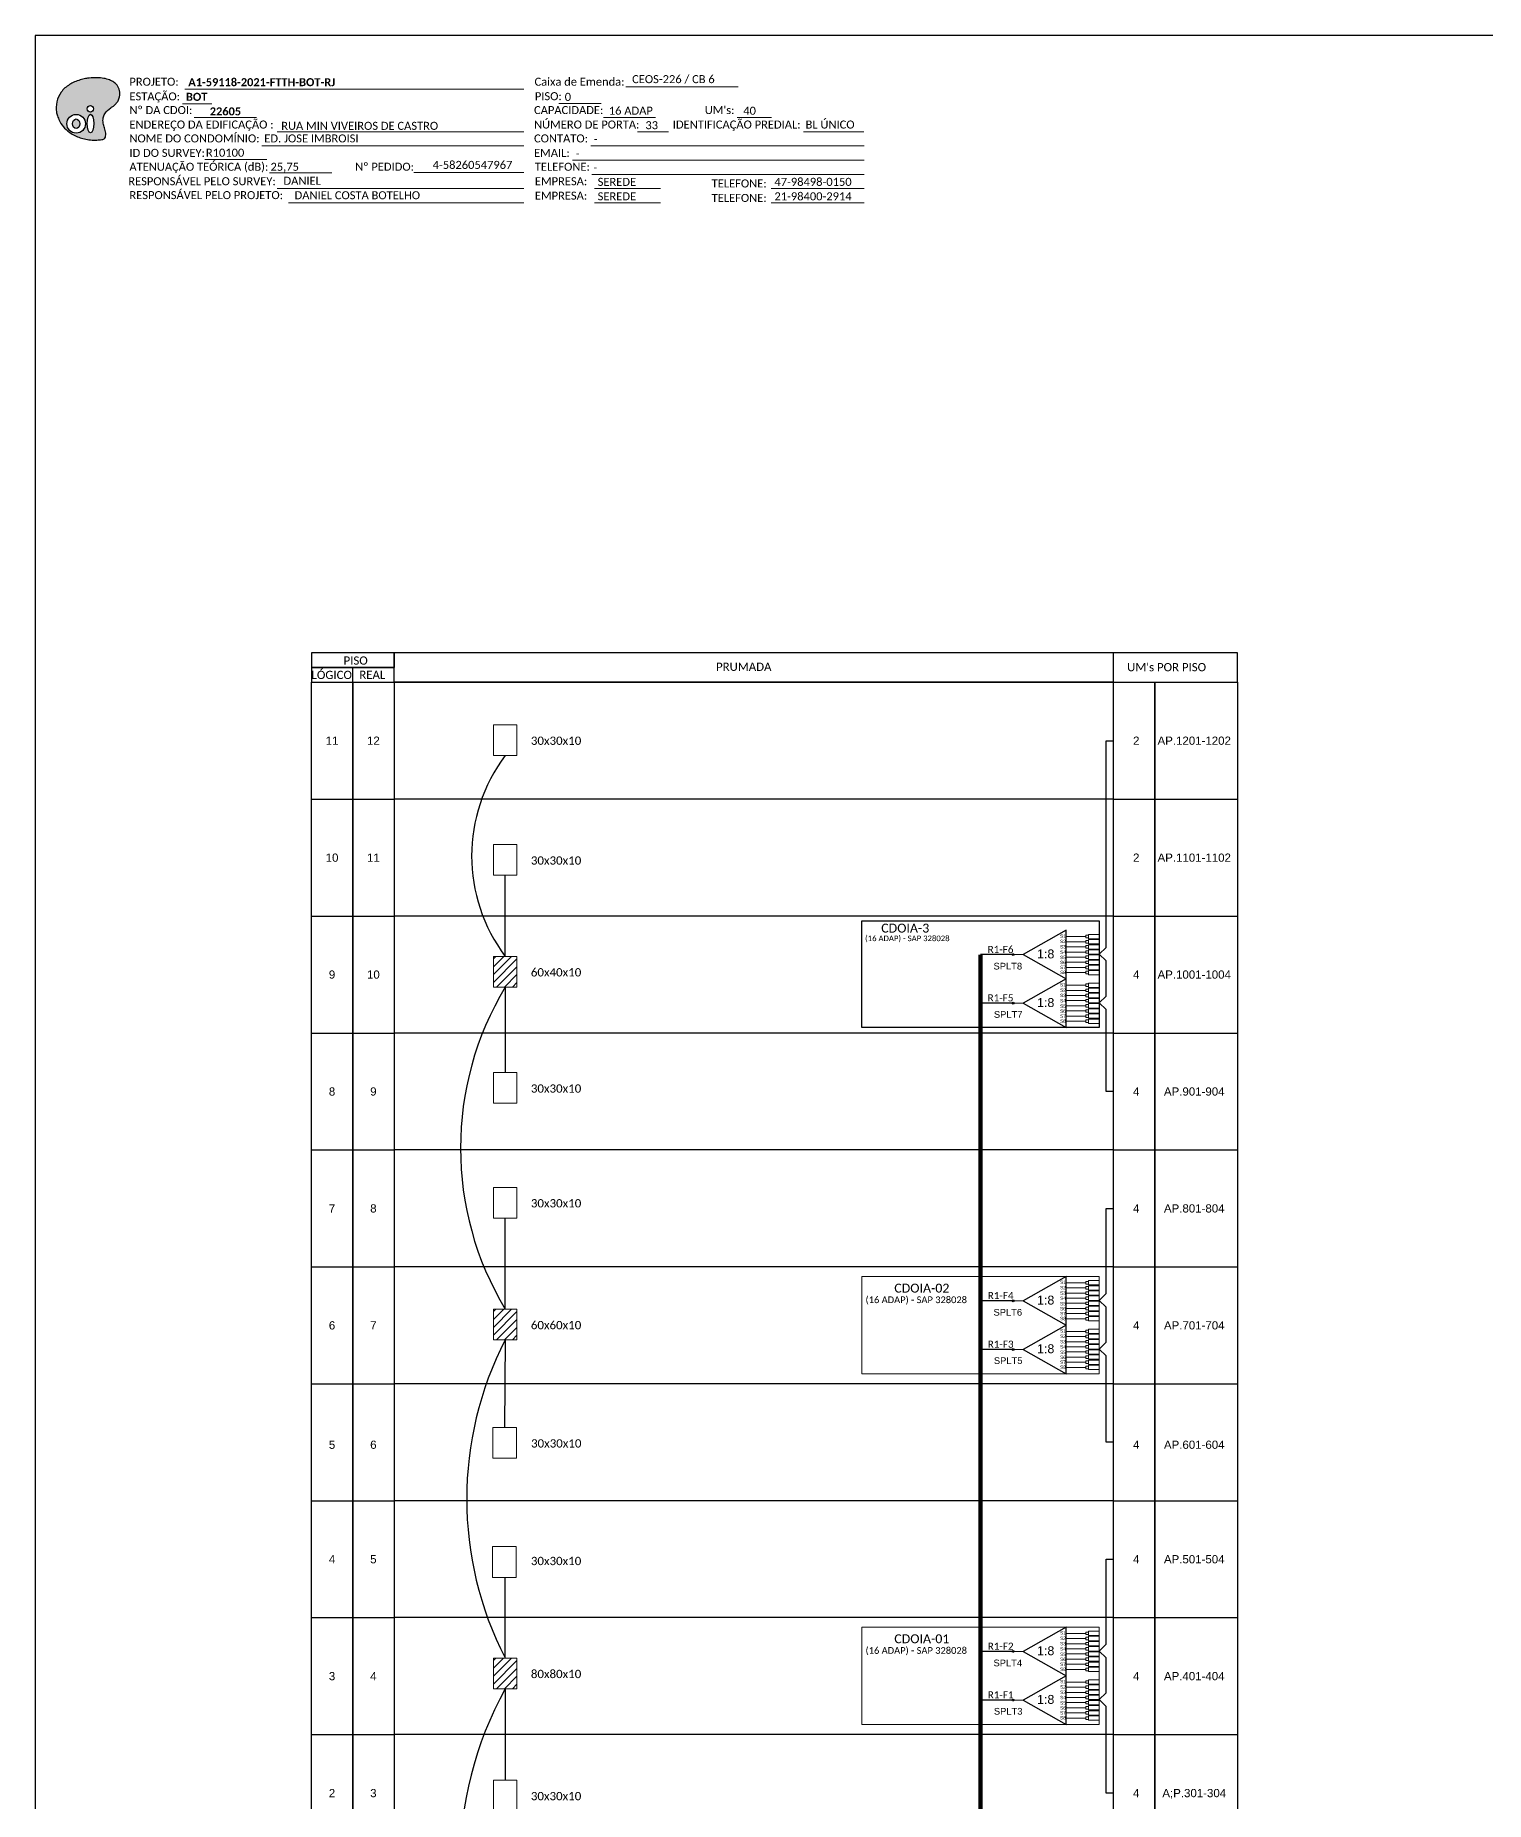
# Model space of a CAD drawing. Extents: x 41676 to 42514, y 3191 to 3785.
# Drawn here: x 41675.7 to 42000.6, y 3389.3 to 3785 of the extents above; entities that cross this region are included whole.
import ezdxf
from ezdxf.enums import TextEntityAlignment as Align

# ---------------------------------------------------------------- set-up
doc = ezdxf.new("R2010")
doc.units = ezdxf.units.DM
doc.header["$MEASUREMENT"] = 0
doc.header["$PDMODE"] = 33
doc.header["$PDSIZE"] = 1e-05
doc.layers.add('CAP a instalar', color=1, linetype='Continuous')
doc.styles.add('ARIAL', font='arial.ttf')
doc.styles.add('WMF-Calibri0', font='calibri.ttf')
doc.styles.add('WMF-Calibri1', font='calibrib.ttf')

# ---------------------------------------------------------------- blocks, each defined once
blk = doc.blocks.new('OI')
h = blk.add_hatch(color=40)
edge = h.paths.add_edge_path()
edge.add_spline(control_points=[(4.35, -0.67), (3.92, -0.99), (3.26, -1.5), (2.81, -2.59), (2.9, -3.5), (3.06, -4.27), (3.31, -4.85), (3.37, -5.39), (3.4, -5.88), (3.2, -6.4), (2.54, -6.61), (1.65, -6.63), (0.55, -6.67), (-0.56, -6.42), (-1.61, -6.14), (-2.77, -5.61), (-3.92, -4.77), (-4.89, -3.7), (-5.34, -2.65), (-5.6, -1.94), (-5.85, -0.96), (-5.71, 0.47), (-5.1, 2.02), (-4.14, 3.02), (-3.3, 3.61), (-2.37, 4.16), (-1.36, 4.44), (-0.56, 4.7), (0.79, 4.85), (2.24, 4.97), (3.79, 4.57), (4.67, 4.21), (5.44, 3.65), (5.76, 2.99), (6.03, 2.21), (6.01, 1.46), (5.72, 0.64), (5.31, 0.08), (4.88, -0.38), (4.51, -0.55), (4.35, -0.67)], knot_values=[0, 0, 0, 0, 1.60434, 2.417191, 3.427595, 4.282808, 4.776746, 5.304182, 5.888771, 6.258406, 6.858137, 7.79129, 8.986195, 10.124242, 11.187857, 12.242908, 13.953784, 15.414161, 16.515391, 17.349188, 17.675853, 19.552021, 21.515531, 22.568638, 23.63245, 24.621084, 25.782718, 26.745347, 27.142653, 29.870543, 31.004649, 31.921532, 32.709589, 33.801391, 34.042471, 35.192333, 35.971461, 36.628871, 37.254359, 37.836911, 37.836911, 37.836911, 37.836911], degree=3, periodic=0)
h.paths.add_polyline_path([(1.13, -0.87, -1), (-0.04, -0.87, -1)], flags=16)
edge = h.paths.add_edge_path(flags=16)
edge.add_ellipse((0.56, -3.59), major_axis=(-0.02, 1.71), ratio=0.361305, start_angle=0, end_angle=360)
h.paths.add_polyline_path([(-0.36, -3.62, -1), (-3.8, -3.62, -1)], flags=16)
edge = h.paths.add_edge_path(flags=0)
edge.add_ellipse((-2.08, -3.62), major_axis=(0, 0.885), ratio=0.758294, start_angle=0, end_angle=360)
at = {"color": 40}
for centre, radius in [((-2.08, -3.62), 1.72), ((0.54, -0.87), 0.587)]:
    blk.add_circle(centre, radius, dxfattribs=at)
blk.add_ellipse((-2.08, -3.62), major_axis=(0, 0.885), ratio=0.758294, start_param=-3.141592653589791, end_param=3.141592653589791, dxfattribs=at)
blk.add_ellipse((0.56, -3.59), major_axis=(-0.02, 1.71), ratio=0.361305, dxfattribs=at)
at = {"color": 40, "start_tangent": (-0.800898, -0.598801), "end_tangent": (-0.800898, -0.598801)}
blk.add_spline([(4.35, -0.67), (3.2, -1.78), (2.9, -2.54), (2.92, -3.55), (3.12, -4.38), (3.28, -4.85), (3.37, -5.37), (3.35, -5.95), (3.2, -6.29), (2.66, -6.55), (1.73, -6.63), (0.54, -6.62), (-0.58, -6.41), (-1.6, -6.11), (-2.56, -5.67), (-3.95, -4.67), (-4.89, -3.56), (-5.37, -2.56), (-5.64, -1.78), (-5.72, -1.46), (-5.63, 0.42), (-4.84, 2.22), (-4.13, 2.99), (-3.27, 3.62), (-2.4, 4.09), (-1.3, 4.47), (-0.37, 4.72), (0.02, 4.77), (2.75, 4.8), (3.85, 4.53), (4.69, 4.16), (5.31, 3.68), (5.85, 2.73), (5.93, 2.5), (5.94, 1.35), (5.67, 0.62), (5.29, 0.08), (4.84, -0.36), (4.35, -0.67)], degree=3, dxfattribs=at)
blk = doc.blocks.new('SPLITTER_')
blk.add_point((0, 0))
at = {"style": 'ARIAL', "flags": 4}
blk.add_attdef('SPLT', (0, -3.26), '', height=1.5, dxfattribs=at)
blk = doc.blocks.new('LEG_64ADAP_ESQ')
blk.add_point((0, 0))
at = {"color": 1, "style": 'WMF-Calibri0', "flags": 4}
blk.add_attdef('CDO', (-4.08, -3.61), '', height=2, dxfattribs=at)
blk.add_attdef('MODELO', text='', height=1.5, dxfattribs=at).set_placement((-1.47, -5.97), align=Align.CENTER)

msp = doc.modelspace()

# ---------------------------------------------------------------- hatches: boundary and pattern name
h = msp.add_hatch()
h.set_pattern_fill('ANSI31', color=1, scale=10)
h.set_pattern_definition([(45, (29590.7612, 1795.6441), (-0.88388348, 0.88388348), [])])
h.paths.add_polyline_path([(41783.58, 3578.64), (41778.29, 3578.64), (41778.29, 3571.74), (41783.58, 3571.74)])
h = msp.add_hatch(color=3)
h.dxf.hatch_style = 1
edge = h.paths.add_edge_path()
edge.add_arc((41894.72, 3579.04), 0.205, 0, 360)
h = msp.add_hatch(color=3)
h.dxf.hatch_style = 1
edge = h.paths.add_edge_path()
edge.add_arc((41894.72, 3568.14), 0.205, 0, 360)
h = msp.add_hatch()
h.set_pattern_fill('ANSI31', color=1, scale=10)
h.set_pattern_definition([(45, (29590.7612, 1716.6169), (-0.88388348, 0.88388348), [])])
h.paths.add_polyline_path([(41783.58, 3499.61), (41778.29, 3499.61), (41778.29, 3492.71), (41783.58, 3492.71)])
h = msp.add_hatch(color=3)
h.dxf.hatch_style = 1
edge = h.paths.add_edge_path()
edge.add_arc((41894.73, 3501.49), 0.205, 0, 360)
h = msp.add_hatch(color=3)
h.dxf.hatch_style = 1
edge = h.paths.add_edge_path()
edge.add_arc((41894.73, 3490.59), 0.205, 0, 360)
h = msp.add_hatch(color=3)
h.dxf.hatch_style = 1
edge = h.paths.add_edge_path()
edge.add_arc((41894.73, 3422.94), 0.205, 0, 360)
h = msp.add_hatch()
h.set_pattern_fill('ANSI31', color=1, scale=10)
h.set_pattern_definition([(45, (29590.7612, 1638.4703), (-0.88388348, 0.88388348), [])])
h.paths.add_polyline_path([(41783.58, 3421.46), (41778.29, 3421.46), (41778.29, 3414.57), (41783.58, 3414.57)])
h = msp.add_hatch(color=3)
h.dxf.hatch_style = 1
edge = h.paths.add_edge_path()
edge.add_arc((41894.73, 3412.04), 0.205, 0, 360)

# ---------------------------------------------------------------- linework, layer by layer
at = {"color": 0}
for p, q in [((41737.52, 3640.06), (41746.78, 3640.06)), ((41737.52, 3613.86), (41737.52, 3640.06)), ((41737.52, 3640.06), (41746.78, 3640.06)), ((41746.78, 3640.06), (41746.78, 3613.86)), ((41746.78, 3640.06), (41756.04, 3640.06)), ((41746.78, 3613.86), (41746.78, 3640.06)), ((41746.78, 3640.06), (41756.04, 3640.06)), ((41917.2, 3640.06), (41756.04, 3640.06)), ((41756.04, 3640.06), (41756.04, 3613.86)), ((41917.2, 3640.06), (41756.04, 3640.06)), ((41917.2, 3640.06), (41926.46, 3640.06)), ((41917.2, 3613.86), (41917.2, 3640.06)), ((41917.2, 3640.06), (41926.46, 3640.06)), ((41926.46, 3640.06), (41944.97, 3640.06)), ((41926.46, 3613.86), (41926.46, 3640.06)), ((41926.46, 3640.06), (41926.46, 3613.86)), ((41926.46, 3640.06), (41944.97, 3640.06)), ((41944.97, 3640.06), (41944.97, 3613.86)), ((41737.52, 3613.86), (41746.78, 3613.86)), ((41737.52, 3587.67), (41737.52, 3613.86)), ((41746.78, 3613.86), (41746.78, 3587.67)), ((41746.78, 3613.86), (41756.04, 3613.86)), ((41746.78, 3587.67), (41746.78, 3613.86)), ((41917.2, 3613.86), (41756.04, 3613.86)), ((41756.04, 3613.86), (41756.04, 3587.67)), ((41917.2, 3613.86), (41926.46, 3613.86)), ((41917.2, 3587.67), (41917.2, 3613.86)), ((41926.46, 3613.86), (41944.97, 3613.86)), ((41926.46, 3587.67), (41926.46, 3613.86)), ((41926.46, 3613.86), (41926.46, 3587.67)), ((41944.97, 3613.86), (41944.97, 3587.67)), ((41737.52, 3587.67), (41746.78, 3587.67)), ((41737.52, 3561.47), (41737.52, 3587.67)), ((41746.78, 3587.67), (41746.78, 3561.47)), ((41746.78, 3587.67), (41756.04, 3587.67)), ((41746.78, 3561.47), (41746.78, 3587.67)), ((41917.2, 3587.67), (41756.04, 3587.67)), ((41756.04, 3587.67), (41756.04, 3561.47)), ((41917.2, 3587.67), (41926.46, 3587.67)), ((41917.2, 3561.47), (41917.2, 3587.67)), ((41926.46, 3587.67), (41944.97, 3587.67)), ((41926.46, 3561.47), (41926.46, 3587.67)), ((41926.46, 3587.67), (41926.46, 3561.47)), ((41944.97, 3587.67), (41944.97, 3561.47)), ((41737.52, 3561.47), (41746.78, 3561.47)), ((41737.52, 3535.28), (41737.52, 3561.47)), ((41746.78, 3561.47), (41746.78, 3535.28)), ((41746.78, 3561.47), (41756.04, 3561.47)), ((41746.78, 3535.28), (41746.78, 3561.47)), ((41917.2, 3561.47), (41756.04, 3561.47)), ((41756.04, 3561.47), (41756.04, 3535.28)), ((41917.2, 3561.47), (41926.46, 3561.47)), ((41917.2, 3535.28), (41917.2, 3561.47)), ((41926.46, 3561.47), (41944.97, 3561.47)), ((41926.46, 3535.28), (41926.46, 3561.47)), ((41926.46, 3561.47), (41926.46, 3535.28)), ((41944.97, 3561.47), (41944.97, 3535.28)), ((41737.52, 3535.28), (41746.78, 3535.28)), ((41737.52, 3509.08), (41737.52, 3535.28)), ((41746.78, 3535.28), (41746.78, 3509.08)), ((41746.78, 3535.28), (41756.04, 3535.28)), ((41746.78, 3509.08), (41746.78, 3535.28)), ((41917.2, 3535.28), (41756.04, 3535.28)), ((41756.04, 3535.28), (41756.04, 3509.08)), ((41917.2, 3535.28), (41926.46, 3535.28)), ((41917.2, 3509.08), (41917.2, 3535.28)), ((41926.46, 3535.28), (41944.97, 3535.28)), ((41926.46, 3509.08), (41926.46, 3535.28)), ((41926.46, 3535.28), (41926.46, 3509.08)), ((41944.97, 3535.28), (41944.97, 3509.08)), ((41737.52, 3509.08), (41746.78, 3509.08)), ((41737.52, 3482.89), (41737.52, 3509.08)), ((41746.78, 3509.08), (41746.78, 3482.89)), ((41746.78, 3509.08), (41756.04, 3509.08)), ((41746.78, 3482.89), (41746.78, 3509.08)), ((41917.2, 3509.08), (41756.04, 3509.08)), ((41756.04, 3509.08), (41756.04, 3482.89)), ((41917.2, 3509.08), (41926.46, 3509.08)), ((41917.2, 3482.89), (41917.2, 3509.08)), ((41926.46, 3509.08), (41944.97, 3509.08)), ((41926.46, 3482.89), (41926.46, 3509.08)), ((41926.46, 3509.08), (41926.46, 3482.89)), ((41944.97, 3509.08), (41944.97, 3482.89)), ((41737.52, 3482.89), (41746.78, 3482.89)), ((41737.52, 3456.69), (41737.52, 3482.89)), ((41746.78, 3482.89), (41746.78, 3456.69)), ((41746.78, 3482.89), (41756.04, 3482.89)), ((41746.78, 3456.69), (41746.78, 3482.89)), ((41917.2, 3482.89), (41756.04, 3482.89)), ((41756.04, 3482.89), (41756.04, 3456.69)), ((41917.2, 3482.89), (41926.46, 3482.89)), ((41917.2, 3456.69), (41917.2, 3482.89)), ((41926.46, 3482.89), (41944.97, 3482.89)), ((41926.46, 3456.69), (41926.46, 3482.89)), ((41926.46, 3482.89), (41926.46, 3456.69)), ((41944.97, 3482.89), (41944.97, 3456.69)), ((41737.52, 3456.69), (41746.78, 3456.69)), ((41737.52, 3430.5), (41737.52, 3456.69)), ((41746.78, 3456.69), (41746.78, 3430.5)), ((41746.78, 3456.69), (41756.04, 3456.69)), ((41746.78, 3430.5), (41746.78, 3456.69)), ((41917.2, 3456.69), (41756.04, 3456.69)), ((41756.04, 3456.69), (41756.04, 3430.5)), ((41917.2, 3456.69), (41926.46, 3456.69)), ((41917.2, 3430.5), (41917.2, 3456.69)), ((41926.46, 3456.69), (41944.97, 3456.69)), ((41926.46, 3430.5), (41926.46, 3456.69)), ((41926.46, 3456.69), (41926.46, 3430.5)), ((41944.97, 3456.69), (41944.97, 3430.5)), ((41737.52, 3430.5), (41746.78, 3430.5)), ((41737.52, 3404.3), (41737.52, 3430.5)), ((41746.78, 3430.5), (41746.78, 3404.3)), ((41746.78, 3430.5), (41756.04, 3430.5)), ((41746.78, 3404.3), (41746.78, 3430.5)), ((41917.2, 3430.5), (41756.04, 3430.5)), ((41756.04, 3430.5), (41756.04, 3404.3)), ((41917.2, 3430.5), (41926.46, 3430.5)), ((41917.2, 3404.3), (41917.2, 3430.5)), ((41926.46, 3430.5), (41944.97, 3430.5)), ((41926.46, 3404.3), (41926.46, 3430.5)), ((41926.46, 3430.5), (41926.46, 3404.3)), ((41944.97, 3430.5), (41944.97, 3404.3)), ((41917.2, 3404.3), (41756.04, 3404.3))]:
    msp.add_line(p, q, dxfattribs=at)
for points in [[(41675.68, 3190.97), (42514.25, 3190.97), (42514.25, 3784.97), (41675.68, 3784.97), (41675.68, 3190.97)], [(41756.04, 3640.06), (41944.97, 3640.06), (41944.97, 3646.64), (41756.04, 3646.64), (41756.04, 3646.64), (41756.04, 3643.35)], [(41917.19, 3640.06), (41917.19, 3646.64)], [(41746.78, 3640.06), (41746.78, 3643.35)]]:
    msp.add_lwpolyline(points)
at = {"color": 7, "lineweight": 0}
for points in [[(41709.16, 3772.93), (41785.13, 3772.93)], [(41807.97, 3773.42), (41833.1, 3773.42)], [(41708.64, 3769.65), (41715.19, 3769.65)], [(41792.93, 3769.69), (41802.41, 3769.69)], [(41711.3, 3766.58), (41725.24, 3766.58)], [(41729.87, 3763.34), (41785.13, 3763.34)], [(41802.97, 3766.58), (41814.59, 3766.58)], [(41810.56, 3763.34), (41817.5, 3763.34)], [(41832.92, 3766.58), (41840.58, 3766.58)], [(41847.73, 3763.34), (41861.29, 3763.34)], [(41726.46, 3760.23), (41785.13, 3760.23)], [(41800.09, 3760.23), (41861.32, 3760.23)], [(41713.62, 3757.17), (41727.56, 3757.17)], [(41796.05, 3757), (41861.32, 3757)], [(41728.16, 3754.2), (41742.1, 3754.2)], [(41760.49, 3754.21), (41784.98, 3754.21)], [(41760.99, 3754.21), (41785.14, 3754.21)], [(41800.34, 3753.76), (41861.32, 3753.76)], [(41729.87, 3750.65), (41785.13, 3750.65)], [(41732.36, 3747.41), (41785.13, 3747.41)], [(41800.94, 3750.65), (41815.74, 3750.65)], [(41800.94, 3747.41), (41815.74, 3747.41)], [(41840.55, 3750.65), (41861.32, 3750.65)], [(41840.55, 3747.41), (41861.32, 3747.41)]]:
    msp.add_lwpolyline(points, dxfattribs=at)
for points in [[(41737.52, 3643.35), (41756.04, 3643.35), (41756.04, 3646.64), (41737.52, 3646.64)], [(41737.52, 3640.06), (41756.04, 3640.06), (41756.04, 3643.35), (41737.52, 3643.35)]]:
    msp.add_lwpolyline(points, close=True)
at = {"lineweight": 0}
for points in [[(41778.29, 3630.52), (41783.58, 3630.52), (41783.58, 3623.63), (41778.29, 3623.63)], [(41778.29, 3603.69), (41783.58, 3603.69), (41783.58, 3596.8), (41778.29, 3596.8)], [(41778.29, 3552.61), (41783.58, 3552.61), (41783.58, 3545.72), (41778.29, 3545.72)], [(41778.29, 3526.9), (41783.58, 3526.9), (41783.58, 3520), (41778.29, 3520)], [(41778.1, 3446.43), (41783.4, 3446.43), (41783.4, 3439.53), (41778.1, 3439.53)], [(41778.29, 3394.1), (41783.58, 3394.1), (41783.58, 3387.21), (41778.29, 3387.21)]]:
    msp.add_lwpolyline(points, close=True, dxfattribs=at)
at = {"color": 3}
for points in [[(41915.55, 3570.89), (41915.55, 3570.89), (41915.55, 3577.61), (41913.98, 3579.12), (41915.55, 3580.63), (41915.55, 3626.89), (41917.2, 3626.89)], [(41917.2, 3548.37), (41915.55, 3548.37), (41915.55, 3566.71), (41913.98, 3568.22), (41915.55, 3569.73), (41915.55, 3570.89)], [(41915.55, 3493.34), (41915.55, 3493.34), (41915.55, 3500.07), (41913.98, 3501.57), (41915.55, 3503.08), (41915.55, 3522.18), (41917.2, 3522.18)], [(41917.2, 3469.79), (41915.55, 3469.79), (41915.55, 3489.17), (41913.98, 3490.68), (41915.55, 3492.19), (41915.55, 3493.34)], [(41915.55, 3414.79), (41915.55, 3414.79), (41915.55, 3421.51), (41913.98, 3423.02), (41915.55, 3424.53), (41915.55, 3443.6), (41917.2, 3443.59)], [(41917.2, 3391.2), (41915.55, 3391.21), (41915.55, 3410.62), (41913.98, 3412.13), (41915.55, 3413.63), (41915.55, 3414.79)]]:
    msp.add_lwpolyline(points, dxfattribs=at)
at = {"color": 1}
for points in [[(41913.98, 3562.69), (41913.98, 3562.69), (41913.98, 3562.69), (41860.85, 3562.69), (41860.85, 3586.58), (41860.85, 3586.58)], [(41906.61, 3584.48), (41896.94, 3579.04), (41906.61, 3573.59), (41906.61, 3584.48)], [(41906.61, 3573.59), (41896.94, 3568.14), (41906.61, 3562.69), (41906.61, 3573.59)], [(41906.61, 3506.94), (41896.94, 3501.49), (41906.61, 3496.04), (41906.61, 3506.94)], [(41906.61, 3496.04), (41896.94, 3490.59), (41906.61, 3485.15), (41906.61, 3496.04)], [(41906.61, 3428.39), (41896.94, 3422.94), (41906.61, 3417.49), (41906.61, 3428.39)], [(41906.61, 3417.49), (41896.94, 3412.04), (41906.61, 3406.59), (41906.61, 3417.49)]]:
    msp.add_lwpolyline(points, dxfattribs=at)
msp.add_lwpolyline([(41860.85, 3586.58), (41913.98, 3586.58), (41913.98, 3562.69), (41860.85, 3562.69)], close=True, dxfattribs=at)
at = {"color": 3, "lineweight": 0}
for points in [[(41910.99, 3583.07), (41906.61, 3583.07)], [(41906.61, 3581.92), (41910.99, 3581.92)], [(41911.57, 3583.57), (41911.57, 3582.58)], [(41911.57, 3583.57), (41913.98, 3583.57)], [(41911.57, 3582.58), (41913.98, 3582.58)], [(41911.57, 3582.41), (41911.57, 3581.43)], [(41911.57, 3582.41), (41913.98, 3582.41)], [(41911.57, 3581.43), (41913.98, 3581.43)], [(41911.57, 3581.26), (41911.57, 3580.27)], [(41911.57, 3581.26), (41913.98, 3581.26)], [(41906.61, 3580.77), (41910.99, 3580.77)], [(41906.61, 3579.61), (41910.99, 3579.61)], [(41906.61, 3578.46), (41910.99, 3578.46)], [(41906.61, 3577.31), (41910.99, 3577.31)], [(41911.57, 3580.27), (41913.98, 3580.27)], [(41911.57, 3580.11), (41911.57, 3579.12)], [(41911.57, 3580.11), (41913.98, 3580.11)], [(41911.57, 3579.12), (41913.98, 3579.12)], [(41911.57, 3578.95), (41911.57, 3577.97)], [(41911.57, 3578.95), (41913.98, 3578.95)], [(41911.57, 3577.97), (41913.98, 3577.97)], [(41911.57, 3577.8), (41911.57, 3576.81)], [(41911.57, 3577.8), (41913.98, 3577.8)], [(41906.61, 3576.15), (41910.99, 3576.15)], [(41906.61, 3575), (41910.99, 3575)], [(41911.57, 3576.81), (41913.98, 3576.81)], [(41911.57, 3576.65), (41911.57, 3575.66)], [(41911.57, 3576.65), (41913.98, 3576.65)], [(41911.57, 3575.66), (41913.98, 3575.66)], [(41911.57, 3575.49), (41911.57, 3574.51)], [(41911.57, 3575.49), (41913.98, 3575.49)], [(41911.57, 3574.51), (41913.98, 3574.51)], [(41910.99, 3572.18), (41906.61, 3572.18)], [(41906.61, 3571.02), (41910.99, 3571.02)], [(41906.61, 3569.87), (41910.99, 3569.87)], [(41911.57, 3572.67), (41911.57, 3571.68)], [(41911.57, 3572.67), (41913.98, 3572.67)], [(41911.57, 3571.68), (41913.98, 3571.68)], [(41911.57, 3571.52), (41911.57, 3570.53)], [(41911.57, 3571.52), (41913.98, 3571.52)], [(41911.57, 3570.53), (41913.98, 3570.53)], [(41911.57, 3570.36), (41911.57, 3569.38)], [(41911.57, 3570.36), (41913.98, 3570.36)], [(41911.57, 3569.38), (41913.98, 3569.38)], [(41911.57, 3569.21), (41911.57, 3568.22)], [(41911.57, 3569.21), (41913.98, 3569.21)], [(41906.61, 3568.72), (41910.99, 3568.72)], [(41906.61, 3567.56), (41910.99, 3567.56)], [(41906.61, 3566.41), (41910.99, 3566.41)], [(41906.61, 3565.26), (41910.99, 3565.26)], [(41911.57, 3568.22), (41913.98, 3568.22)], [(41911.57, 3568.06), (41911.57, 3567.07)], [(41911.57, 3568.06), (41913.98, 3568.06)], [(41911.57, 3567.07), (41913.98, 3567.07)], [(41911.57, 3566.9), (41911.57, 3565.92)], [(41911.57, 3566.9), (41913.98, 3566.9)], [(41911.57, 3565.92), (41913.98, 3565.92)], [(41911.57, 3565.75), (41911.57, 3564.76)], [(41911.57, 3565.75), (41913.98, 3565.75)], [(41906.61, 3564.1), (41910.99, 3564.1)], [(41911.57, 3564.76), (41913.98, 3564.76)], [(41911.57, 3564.6), (41911.57, 3563.61)], [(41911.57, 3564.6), (41913.98, 3564.6)], [(41911.57, 3563.61), (41913.98, 3563.61)], [(41911.57, 3506.02), (41911.57, 3505.03)], [(41911.57, 3506.02), (41913.98, 3506.02)], [(41910.99, 3505.53), (41906.61, 3505.53)], [(41906.61, 3504.37), (41910.99, 3504.37)], [(41906.61, 3503.22), (41910.99, 3503.22)], [(41906.61, 3502.07), (41910.99, 3502.07)], [(41911.57, 3505.03), (41913.98, 3505.03)], [(41911.57, 3504.87), (41911.57, 3503.88)], [(41911.57, 3504.87), (41913.98, 3504.87)], [(41911.57, 3503.88), (41913.98, 3503.88)], [(41911.57, 3503.71), (41911.57, 3502.73)], [(41911.57, 3503.71), (41913.98, 3503.71)], [(41911.57, 3502.73), (41913.98, 3502.73)], [(41911.57, 3502.56), (41911.57, 3501.57)], [(41911.57, 3502.56), (41913.98, 3502.56)], [(41906.61, 3500.92), (41910.99, 3500.92)], [(41906.61, 3499.76), (41910.99, 3499.76)], [(41906.61, 3498.61), (41910.99, 3498.61)], [(41911.57, 3501.57), (41913.98, 3501.57)], [(41911.57, 3501.41), (41911.57, 3500.42)], [(41911.57, 3501.41), (41913.98, 3501.41)], [(41911.57, 3500.42), (41913.98, 3500.42)], [(41911.57, 3500.26), (41911.57, 3499.27)], [(41911.57, 3500.26), (41913.98, 3500.26)], [(41911.57, 3499.27), (41913.98, 3499.27)], [(41911.57, 3499.1), (41911.57, 3498.12)], [(41911.57, 3499.1), (41913.98, 3499.1)], [(41911.57, 3498.12), (41913.98, 3498.12)], [(41911.57, 3497.95), (41911.57, 3496.96)], [(41911.57, 3497.95), (41913.98, 3497.95)], [(41906.61, 3497.46), (41910.99, 3497.46)], [(41910.99, 3494.63), (41906.61, 3494.63)], [(41911.57, 3496.96), (41913.98, 3496.96)], [(41911.57, 3495.12), (41911.57, 3494.14)], [(41911.57, 3495.12), (41913.98, 3495.12)], [(41911.57, 3494.14), (41913.98, 3494.14)], [(41906.61, 3493.48), (41910.99, 3493.48)], [(41906.61, 3492.32), (41910.99, 3492.32)], [(41906.61, 3491.17), (41910.99, 3491.17)], [(41911.57, 3493.97), (41911.57, 3492.98)], [(41911.57, 3493.97), (41913.98, 3493.97)], [(41911.57, 3492.98), (41913.98, 3492.98)], [(41911.57, 3492.82), (41911.57, 3491.83)], [(41911.57, 3492.82), (41913.98, 3492.82)], [(41911.57, 3491.83), (41913.98, 3491.83)], [(41911.57, 3491.66), (41911.57, 3490.68)], [(41911.57, 3491.66), (41913.98, 3491.66)], [(41911.57, 3490.68), (41913.98, 3490.68)], [(41911.57, 3490.51), (41911.57, 3489.52)], [(41911.57, 3490.51), (41913.98, 3490.51)], [(41906.61, 3490.02), (41910.99, 3490.02)], [(41906.61, 3488.87), (41910.99, 3488.87)], [(41906.61, 3487.71), (41910.99, 3487.71)], [(41906.61, 3486.56), (41910.99, 3486.56)], [(41911.57, 3489.52), (41913.98, 3489.52)], [(41911.57, 3489.36), (41911.57, 3488.37)], [(41911.57, 3489.36), (41913.98, 3489.36)], [(41911.57, 3488.37), (41913.98, 3488.37)], [(41911.57, 3488.21), (41911.57, 3487.22)], [(41911.57, 3488.21), (41913.98, 3488.21)], [(41911.57, 3487.22), (41913.98, 3487.22)], [(41911.57, 3487.05), (41911.57, 3486.07)], [(41911.57, 3487.05), (41913.98, 3487.05)], [(41911.57, 3486.07), (41913.98, 3486.07)], [(41910.99, 3426.98), (41906.61, 3426.98)], [(41911.57, 3427.47), (41911.57, 3426.48)], [(41911.57, 3427.47), (41913.98, 3427.47)], [(41906.61, 3425.82), (41910.99, 3425.82)], [(41906.61, 3424.67), (41910.99, 3424.67)], [(41906.61, 3423.52), (41910.99, 3423.52)], [(41911.57, 3426.48), (41913.98, 3426.48)], [(41911.57, 3426.32), (41911.57, 3425.33)], [(41911.57, 3426.32), (41913.98, 3426.32)], [(41911.57, 3425.33), (41913.98, 3425.33)], [(41911.57, 3425.16), (41911.57, 3424.18)], [(41911.57, 3425.16), (41913.98, 3425.16)], [(41911.57, 3424.18), (41913.98, 3424.18)], [(41911.57, 3424.01), (41911.57, 3423.02)], [(41911.57, 3424.01), (41913.98, 3424.01)], [(41911.57, 3423.02), (41913.98, 3423.02)], [(41911.57, 3422.86), (41911.57, 3421.87)], [(41911.57, 3422.86), (41913.98, 3422.86)], [(41906.61, 3422.36), (41910.99, 3422.36)], [(41906.61, 3421.21), (41910.99, 3421.21)], [(41906.61, 3420.06), (41910.99, 3420.06)], [(41906.61, 3418.9), (41910.99, 3418.9)], [(41911.57, 3421.87), (41913.98, 3421.87)], [(41911.57, 3421.7), (41911.57, 3420.72)], [(41911.57, 3421.7), (41913.98, 3421.7)], [(41911.57, 3420.72), (41913.98, 3420.72)], [(41911.57, 3420.55), (41911.57, 3419.56)], [(41911.57, 3420.55), (41913.98, 3420.55)], [(41911.57, 3419.56), (41913.98, 3419.56)], [(41911.57, 3419.4), (41911.57, 3418.41)], [(41911.57, 3419.4), (41913.98, 3419.4)], [(41910.99, 3416.08), (41906.61, 3416.08)], [(41906.61, 3414.93), (41910.99, 3414.93)], [(41911.57, 3418.41), (41913.98, 3418.41)], [(41911.57, 3416.57), (41911.57, 3415.59)], [(41911.57, 3416.57), (41913.98, 3416.57)], [(41911.57, 3415.59), (41913.98, 3415.59)], [(41911.57, 3415.42), (41911.57, 3414.43)], [(41911.57, 3415.42), (41913.98, 3415.42)], [(41906.61, 3413.77), (41910.99, 3413.77)], [(41906.61, 3412.62), (41910.99, 3412.62)], [(41906.61, 3411.47), (41910.99, 3411.47)], [(41911.57, 3414.43), (41913.98, 3414.43)], [(41911.57, 3414.27), (41911.57, 3413.28)], [(41911.57, 3414.27), (41913.98, 3414.27)], [(41911.57, 3413.28), (41913.98, 3413.28)], [(41911.57, 3413.11), (41911.57, 3412.13)], [(41911.57, 3413.11), (41913.98, 3413.11)], [(41911.57, 3412.13), (41913.98, 3412.13)], [(41911.57, 3411.96), (41911.57, 3410.97)], [(41911.57, 3411.96), (41913.98, 3411.96)], [(41911.57, 3410.97), (41913.98, 3410.97)], [(41906.61, 3410.31), (41910.99, 3410.31)], [(41906.61, 3409.16), (41910.99, 3409.16)], [(41906.61, 3408.01), (41910.99, 3408.01)], [(41911.57, 3410.81), (41911.57, 3409.82)], [(41911.57, 3410.81), (41913.98, 3410.81)], [(41911.57, 3409.82), (41913.98, 3409.82)], [(41911.57, 3409.65), (41911.57, 3408.67)], [(41911.57, 3409.65), (41913.98, 3409.65)], [(41911.57, 3408.67), (41913.98, 3408.67)], [(41911.57, 3408.5), (41911.57, 3407.51)], [(41911.57, 3408.5), (41913.98, 3408.5)], [(41911.57, 3407.51), (41913.98, 3407.51)]]:
    msp.add_lwpolyline(points, dxfattribs=at)
for points in [[(41910.99, 3583.36), (41911.57, 3583.36), (41911.57, 3582.79), (41910.99, 3582.79)], [(41910.99, 3582.21), (41911.57, 3582.21), (41911.57, 3581.63), (41910.99, 3581.63)], [(41910.99, 3581.05), (41911.57, 3581.05), (41911.57, 3580.48), (41910.99, 3580.48)], [(41910.99, 3579.9), (41911.57, 3579.9), (41911.57, 3579.33), (41910.99, 3579.33)], [(41910.99, 3578.75), (41911.57, 3578.75), (41911.57, 3578.17), (41910.99, 3578.17)], [(41910.99, 3577.59), (41911.57, 3577.59), (41911.57, 3577.02), (41910.99, 3577.02)], [(41910.99, 3576.44), (41911.57, 3576.44), (41911.57, 3575.87), (41910.99, 3575.87)], [(41910.99, 3575.29), (41911.57, 3575.29), (41911.57, 3574.71), (41910.99, 3574.71)], [(41910.99, 3572.46), (41911.57, 3572.46), (41911.57, 3571.89), (41910.99, 3571.89)], [(41910.99, 3571.31), (41911.57, 3571.31), (41911.57, 3570.74), (41910.99, 3570.74)], [(41910.99, 3570.16), (41911.57, 3570.16), (41911.57, 3569.58), (41910.99, 3569.58)], [(41910.99, 3569), (41911.57, 3569), (41911.57, 3568.43), (41910.99, 3568.43)], [(41910.99, 3567.85), (41911.57, 3567.85), (41911.57, 3567.28), (41910.99, 3567.28)], [(41910.99, 3566.7), (41911.57, 3566.7), (41911.57, 3566.12), (41910.99, 3566.12)], [(41910.99, 3565.54), (41911.57, 3565.54), (41911.57, 3564.97), (41910.99, 3564.97)], [(41910.99, 3564.39), (41911.57, 3564.39), (41911.57, 3563.82), (41910.99, 3563.82)], [(41910.99, 3505.81), (41911.57, 3505.81), (41911.57, 3505.24), (41910.99, 3505.24)], [(41910.99, 3504.66), (41911.57, 3504.66), (41911.57, 3504.09), (41910.99, 3504.09)], [(41910.99, 3503.51), (41911.57, 3503.51), (41911.57, 3502.93), (41910.99, 3502.93)], [(41910.99, 3502.35), (41911.57, 3502.35), (41911.57, 3501.78), (41910.99, 3501.78)], [(41910.99, 3501.2), (41911.57, 3501.2), (41911.57, 3500.63), (41910.99, 3500.63)], [(41910.99, 3500.05), (41911.57, 3500.05), (41911.57, 3499.48), (41910.99, 3499.48)], [(41910.99, 3498.9), (41911.57, 3498.9), (41911.57, 3498.32), (41910.99, 3498.32)], [(41910.99, 3497.74), (41911.57, 3497.74), (41911.57, 3497.17), (41910.99, 3497.17)], [(41910.99, 3494.92), (41911.57, 3494.92), (41911.57, 3494.34), (41910.99, 3494.34)], [(41910.99, 3493.76), (41911.57, 3493.76), (41911.57, 3493.19), (41910.99, 3493.19)], [(41910.99, 3492.61), (41911.57, 3492.61), (41911.57, 3492.04), (41910.99, 3492.04)], [(41910.99, 3491.46), (41911.57, 3491.46), (41911.57, 3490.88), (41910.99, 3490.88)], [(41910.99, 3490.3), (41911.57, 3490.3), (41911.57, 3489.73), (41910.99, 3489.73)], [(41910.99, 3489.15), (41911.57, 3489.15), (41911.57, 3488.58), (41910.99, 3488.58)], [(41910.99, 3488), (41911.57, 3488), (41911.57, 3487.43), (41910.99, 3487.43)], [(41910.99, 3486.85), (41911.57, 3486.85), (41911.57, 3486.27), (41910.99, 3486.27)], [(41910.99, 3427.26), (41911.57, 3427.26), (41911.57, 3426.69), (41910.99, 3426.69)], [(41910.99, 3426.11), (41911.57, 3426.11), (41911.57, 3425.54), (41910.99, 3425.54)], [(41910.99, 3424.96), (41911.57, 3424.96), (41911.57, 3424.38), (41910.99, 3424.38)], [(41910.99, 3423.8), (41911.57, 3423.8), (41911.57, 3423.23), (41910.99, 3423.23)], [(41910.99, 3422.65), (41911.57, 3422.65), (41911.57, 3422.08), (41910.99, 3422.08)], [(41910.99, 3421.5), (41911.57, 3421.5), (41911.57, 3420.92), (41910.99, 3420.92)], [(41910.99, 3420.34), (41911.57, 3420.34), (41911.57, 3419.77), (41910.99, 3419.77)], [(41910.99, 3419.19), (41911.57, 3419.19), (41911.57, 3418.62), (41910.99, 3418.62)], [(41910.99, 3416.37), (41911.57, 3416.37), (41911.57, 3415.79), (41910.99, 3415.79)], [(41910.99, 3415.21), (41911.57, 3415.21), (41911.57, 3414.64), (41910.99, 3414.64)], [(41910.99, 3414.06), (41911.57, 3414.06), (41911.57, 3413.49), (41910.99, 3413.49)], [(41910.99, 3412.91), (41911.57, 3412.91), (41911.57, 3412.33), (41910.99, 3412.33)], [(41910.99, 3411.75), (41911.57, 3411.75), (41911.57, 3411.18), (41910.99, 3411.18)], [(41910.99, 3410.6), (41911.57, 3410.6), (41911.57, 3410.03), (41910.99, 3410.03)], [(41910.99, 3409.45), (41911.57, 3409.45), (41911.57, 3408.87), (41910.99, 3408.87)], [(41910.99, 3408.29), (41911.57, 3408.29), (41911.57, 3407.72), (41910.99, 3407.72)]]:
    msp.add_lwpolyline(points, close=True, dxfattribs=at)
at = {"color": 1, "lineweight": 0}
for points in [[(41778.29, 3578.64), (41783.58, 3578.64), (41783.58, 3571.74), (41778.29, 3571.74)], [(41860.85, 3506.93), (41913.98, 3506.93), (41913.98, 3485.15), (41860.85, 3485.15)], [(41778.29, 3499.61), (41783.58, 3499.61), (41783.58, 3492.71), (41778.29, 3492.71)], [(41860.85, 3428.38), (41913.98, 3428.38), (41913.98, 3406.59), (41860.85, 3406.59)], [(41778.29, 3421.46), (41783.58, 3421.46), (41783.58, 3414.57), (41778.29, 3414.57)]]:
    msp.add_lwpolyline(points, close=True, dxfattribs=at)
at = {"color": 5, "const_width": 1}
msp.add_lwpolyline([(41887.42, 3579.04), (41887.42, 3346.49)], dxfattribs=at)
at = {"color": 5}
for points in [[(41894.51, 3579.04), (41887.42, 3579.04)], [(41894.51, 3568.14), (41887.42, 3568.14)], [(41894.72, 3501.49), (41887.42, 3501.49)], [(41894.72, 3490.59), (41887.42, 3490.59)], [(41894.72, 3422.94), (41887.42, 3422.94)], [(41894.72, 3412.04), (41887.42, 3412.04)]]:
    msp.add_lwpolyline(points, dxfattribs=at)
at = {"color": 1, "lineweight": 0}
for points in [[(41896.94, 3579.04), (41894.72, 3579.04)], [(41896.94, 3568.14), (41894.72, 3568.14)], [(41896.94, 3501.49), (41894.72, 3501.49)], [(41896.94, 3490.59), (41894.72, 3490.59)], [(41896.94, 3422.94), (41894.72, 3422.94)], [(41896.94, 3412.04), (41894.72, 3412.04)]]:
    msp.add_lwpolyline(points, dxfattribs=at)
at = {"color": 0, "lineweight": 0}
msp.add_lwpolyline([(41778.15, 3473.11), (41783.44, 3473.11), (41783.44, 3466.22), (41778.15, 3466.22)], close=True, dxfattribs=at)
at = {"color": 0}
for points in [[(41737.52, 3404.3), (41746.78, 3404.3), (41746.78, 3378.11), (41737.52, 3378.11)], [(41746.78, 3404.3), (41756.04, 3404.3), (41756.04, 3378.11), (41746.78, 3378.11)], [(41917.2, 3404.3), (41926.46, 3404.3), (41926.46, 3378.11), (41917.2, 3378.11)], [(41926.46, 3404.3), (41944.97, 3404.3), (41944.97, 3378.11), (41926.46, 3378.11)]]:
    msp.add_lwpolyline(points, close=True, dxfattribs=at)
at = {"color": 3}
for centre in [(41894.72, 3579.04), (41894.72, 3568.14), (41894.73, 3501.49), (41894.73, 3490.59), (41894.73, 3422.94), (41894.73, 3412.04)]:
    msp.add_circle(centre, 0.205, dxfattribs=at)
for p in [(41896.94, 3579.04), (41896.94, 3501.49), (41896.94, 3422.94)]:
    msp.add_point(p)
at = {"layer": 'CAP a instalar', "color": 3}
for points in [[(41780.93, 3578.64), (41780.93, 3596.8)], [(41780.93, 3571.74), (41780.93, 3552.61)], [(41780.93, 3499.61), (41780.93, 3520)], [(41780.93, 3492.71), (41780.79, 3473.11)], [(41780.93, 3421.46), (41780.93, 3439.53)], [(41780.93, 3414.57), (41780.93, 3394.1)]]:
    msp.add_lwpolyline(points, dxfattribs=at)
for centre, radius, start, end in [((41810.82, 3601.13), 37.4, 143.029, 216.971), ((41840.9, 3535.68), 69.97, 148.9738, 211.0262), ((41850.23, 3457.09), 77.92, 152.7931, 207.2069), ((41853.13, 3374.89), 82.38, 151.203, 208.797)]:
    msp.add_arc(centre, radius, start, end, dxfattribs=at)

# ---------------------------------------------------------------- block references
at = {"color": 7, "xscale": 1.213923925163967, "yscale": 1.213923925163967, "zscale": 1.213923925163967, "rotation": 0.1532896023949059}
msp.add_blockref('OI', (41687.35, 3769.56), dxfattribs=at)
ref = msp.add_blockref('SPLITTER_', (41896.94, 3568.14), dxfattribs=dict(xscale=-1))
ref.add_attrib('SPLT', 'SPLT7', (41890.41, 3564.88), dxfattribs={"height": 1.5, "style": 'ARIAL'})
ref = msp.add_blockref('LEG_64ADAP_ESQ', (41874.49, 3506.93))
ref.add_attrib('CDO', 'CDOIA-02', (41868.1, 3503.32), dxfattribs={"color": 1, "height": 2, "style": 'WMF-Calibri0'})
ref.add_attrib('MODELO', '(16 ADAP) - SAP 328028', dxfattribs={"color": 1, "height": 1.5, "style": 'WMF-Calibri0'}).set_placement((41873.02, 3500.96), align=Align.CENTER)
ref = msp.add_blockref('SPLITTER_', (41896.94, 3490.59), dxfattribs=dict(xscale=-1))
ref.add_attrib('SPLT', 'SPLT5', (41890.41, 3487.33), dxfattribs={"height": 1.5, "style": 'ARIAL'})
ref = msp.add_blockref('LEG_64ADAP_ESQ', (41874.49, 3428.38))
ref.add_attrib('CDO', 'CDOIA-01', (41868.1, 3424.77), dxfattribs={"color": 1, "height": 2, "style": 'WMF-Calibri0'})
ref.add_attrib('MODELO', '(16 ADAP) - SAP 328028', dxfattribs={"color": 1, "height": 1.5, "style": 'WMF-Calibri0'}).set_placement((41873.02, 3422.4), align=Align.CENTER)
ref = msp.add_blockref('SPLITTER_', (41896.94, 3412.04), dxfattribs=dict(xscale=-1))
ref.add_attrib('SPLT', 'SPLT3', (41890.41, 3408.78), dxfattribs={"height": 1.5, "style": 'ARIAL'})

# ---------------------------------------------------------------- texts
at = {"color": 7, "lineweight": 0, "style": 'WMF-Calibri0'}
for s, height, p in [('PROJETO:', 1.793, (41696.76, 3773.68)), ('Caixa de Emenda:', 1.7927, (41787.51, 3773.68)), ('ESTAÇÃO:', 1.793, (41696.76, 3770.4)), ('PISO:', 1.793, (41787.58, 3770.44)), ('Nº DA CDOI:', 1.7927, (41696.76, 3767.33)), ('CAPACIDADE:', 1.7927, (41787.4, 3767.33)), ("UM's:", 1.793, (41825.65, 3767.33)), ('ENDEREÇO DA EDIFICAÇÃO :', 1.7927, (41696.76, 3764.09)), ('NOME DO CONDOMÍNIO:', 1.7927, (41696.76, 3760.98)), ('NÚMERO DE PORTA:', 1.7927, (41787.4, 3764.09)), ('IDENTIFICAÇÃO PREDIAL:', 1.7927, (41818.48, 3764.09)), ('BL ÚNICO', 1.793, (41848.23, 3764.09)), ('ID DO SURVEY:', 1.7927, (41696.76, 3757.74)), ('ED. JOSE IMBROISI ', 1.7927, (41726.97, 3760.98)), ('CONTATO:', 1.793, (41787.4, 3760.98)), ('EMAIL:', 1.793, (41787.4, 3757.74)), ('ATENUAÇÃO TEÓRICA (dB):', 1.7927, (41696.76, 3754.63)), ('25,75 ', 1.793, (41728.37, 3754.63)), ('Nº PEDIDO:', 1.793, (41747.34, 3754.64)), ('TELEFONE:', 1.793, (41787.58, 3754.63)), ('RESPONSÁVEL PELO SURVEY:', 1.7927, (41696.51, 3751.39)), ('EMPRESA:', 1.793, (41787.58, 3751.39)), ('TELEFONE:', 1.793, (41827.19, 3750.89)), ('RESPONSÁVEL PELO PROJETO:', 1.7927, (41696.76, 3748.28)), ('EMPRESA:', 1.793, (41787.58, 3748.16)), ('TELEFONE:', 1.793, (41827.19, 3747.65))]:
    msp.add_text(s, height=height, dxfattribs=at).set_placement(p)
at = {"color": 7, "linetype": 'Continuous'}
for s, height, style, p in [('A1-59118-2021-FTTH-BOT-RJ', 1.7927, 'WMF-Calibri1', (41709.95, 3773.58)), ('CEOS-226 / CB 6', 1.7927, 'WMF-Calibri0', (41809.37, 3774.26)), ('BOT', 1.793, 'WMF-Calibri1', (41709.43, 3770.3)), ('0', 1.79, 'WMF-Calibri0', (41794.28, 3770.29)), ('16 ADAP', 1.793, 'WMF-Calibri0', (41804.15, 3767.2)), ('40', 1.793, 'WMF-Calibri0', (41834.27, 3767.18)), (' RUA MIN VIVEIROS DE CASTRO', 1.7927, 'WMF-Calibri0', (41730.14, 3763.8)), ('33', 1.793, 'WMF-Calibri0', (41812.34, 3763.94)), ('R10100', 1.793, 'WMF-Calibri0', (41713.89, 3757.78)), ('-', 1.79, 'WMF-Calibri0', (41800.78, 3760.86)), ('-', 1.79, 'WMF-Calibri0', (41796.75, 3757.59)), ('-', 1.79, 'WMF-Calibri0', (41800.7, 3754.47)), ('DANIEL', 1.793, 'WMF-Calibri0', (41731.27, 3751.49)), ('SEREDE', 1.793, 'WMF-Calibri0', (41801.65, 3751.25)), ('47-98498-0150', 1.7927, 'WMF-Calibri0', (41841.25, 3751.25)), ('DANIEL COSTA BOTELHO', 1.7927, 'WMF-Calibri0', (41733.76, 3748.25)), ('SEREDE', 1.793, 'WMF-Calibri0', (41801.65, 3748.01)), ('21-98400-2914', 1.7927, 'WMF-Calibri0', (41841.25, 3748.01))]:
    msp.add_text(s, height=height, dxfattribs=dict(at, style=style)).set_placement(p)
at = {"color": 7, "linetype": 'Continuous', "style": 'WMF-Calibri1'}
msp.add_text('22605', height=1.793, dxfattribs=at).set_placement((41718.27, 3767.04), align=Align.CENTER)
at = {"color": 7, "style": 'WMF-Calibri0'}
msp.add_text(' 4-58260547967', height=1.7927, dxfattribs=at).set_placement((41764.06, 3755.05))
at = {"style": 'WMF-Calibri0'}
for s, p in [('     PISO', (41741.49, 3643.99)), ('PRUMADA', (41828.17, 3642.6)), ("UM's POR PISO", (41920.25, 3642.51)), ('  LÓGICO', (41736.25, 3640.77)), ('    REAL', (41745.66, 3640.81))]:
    msp.add_text(s, height=1.84, dxfattribs=at).set_placement(p)
at = {"color": 0, "style": 'ARIAL'}
for s, p in [('11', (41742.15, 3626.96)), ('12', (41751.41, 3626.96)), ('2', (41922.3, 3626.96)), ('AP.1201-1202', (41935.29, 3626.96)), ('10', (41742.15, 3600.76)), ('11', (41751.41, 3600.76)), ('2', (41922.3, 3600.76)), ('AP.1101-1102', (41935.29, 3600.76)), ('9', (41742.15, 3574.57)), ('10', (41751.41, 3574.57)), ('4', (41922.3, 3574.57)), ('AP.1001-1004', (41935.29, 3574.57)), ('8', (41742.15, 3548.37)), ('9', (41751.41, 3548.37)), ('4', (41922.3, 3548.37)), ('AP.901-904', (41935.29, 3548.37)), ('7', (41742.15, 3522.18)), ('8', (41751.41, 3522.18)), ('4', (41922.3, 3522.18)), ('AP.801-804', (41935.29, 3522.18)), ('6', (41742.15, 3495.98)), ('7', (41751.41, 3495.98)), ('4', (41922.3, 3495.98)), ('AP.701-704', (41935.29, 3495.98)), ('5', (41742.15, 3469.24)), ('6', (41751.41, 3469.24)), ('4', (41922.3, 3469.24)), ('AP.601-604', (41935.29, 3469.24)), ('4', (41742.15, 3443.59)), ('5', (41751.41, 3443.59)), ('4', (41922.3, 3443.59)), ('AP.501-504', (41935.29, 3443.59)), ('3', (41742.15, 3417.4)), ('4', (41751.41, 3417.4)), ('4', (41922.3, 3417.4)), ('AP.401-404', (41935.29, 3417.4)), ('2', (41742.15, 3391.2)), ('3', (41751.41, 3391.2)), ('4', (41922.3, 3391.2)), ('A;P.301-304', (41935.29, 3391.2))]:
    msp.add_text(s, height=1.84, dxfattribs=at).set_placement(p, align=Align.MIDDLE_CENTER)
at = {"color": 0, "style": 'WMF-Calibri0'}
for s, p in [('30x30x10', (41786.69, 3626.02)), ('30x30x10', (41786.69, 3599.19)), ('60x40x10', (41786.69, 3574.14)), ('30x30x10', (41786.69, 3548.11)), ('30x30x10', (41786.69, 3522.4)), ('60x60x10', (41786.69, 3495.11)), ('30x30x10', (41786.73, 3468.61)), ('30x30x10', (41786.69, 3442.27)), ('80x80x10', (41786.69, 3416.96)), ('30x30x10', (41786.69, 3389.6))]:
    msp.add_text(s, height=1.854, dxfattribs=at).set_placement(p)
at = {"color": 1}
for s, height, style, p in [('CDOIA-3', 2, 'WMF-Calibri0', (41865.17, 3583.97)), ('S1', 0.75, 'ARIAL', (41905.24, 3582.8)), ('S2', 0.75, 'ARIAL', (41905.24, 3581.62)), ('S3', 0.75, 'ARIAL', (41905.24, 3580.41)), ('1:8', 2, 'ARIAL', (41900.07, 3578.19)), ('S4', 0.75, 'ARIAL', (41905.24, 3579.23)), ('S5', 0.75, 'ARIAL', (41905.24, 3578.02)), ('S6', 0.75, 'ARIAL', (41905.24, 3576.9)), ('S7', 0.75, 'ARIAL', (41905.24, 3575.8)), ('S8', 0.75, 'ARIAL', (41905.24, 3574.68)), ('1:8', 2, 'ARIAL', (41900.07, 3567.29)), ('S1', 0.75, 'ARIAL', (41905.24, 3571.91)), ('S2', 0.75, 'ARIAL', (41905.24, 3570.72)), ('S3', 0.75, 'ARIAL', (41905.24, 3569.51)), ('S4', 0.75, 'ARIAL', (41905.24, 3568.33)), ('S5', 0.75, 'ARIAL', (41905.24, 3567.12)), ('S6', 0.75, 'ARIAL', (41905.24, 3566)), ('S7', 0.75, 'ARIAL', (41905.24, 3564.9)), ('S8', 0.75, 'ARIAL', (41905.24, 3563.78)), ('S1', 0.75, 'ARIAL', (41905.24, 3505.26)), ('1:8', 2, 'ARIAL', (41900.07, 3500.64)), ('S2', 0.75, 'ARIAL', (41905.24, 3504.07)), ('S3', 0.75, 'ARIAL', (41905.24, 3502.86)), ('S4', 0.75, 'ARIAL', (41905.24, 3501.68)), ('S5', 0.75, 'ARIAL', (41905.24, 3500.47)), ('S6', 0.75, 'ARIAL', (41905.24, 3499.35)), ('S7', 0.75, 'ARIAL', (41905.24, 3498.25)), ('S8', 0.75, 'ARIAL', (41905.24, 3497.14)), ('S1', 0.75, 'ARIAL', (41905.24, 3494.36)), ('1:8', 2, 'ARIAL', (41900.07, 3489.74)), ('S2', 0.75, 'ARIAL', (41905.24, 3493.17)), ('S3', 0.75, 'ARIAL', (41905.24, 3491.96)), ('S4', 0.75, 'ARIAL', (41905.24, 3490.79)), ('S5', 0.75, 'ARIAL', (41905.24, 3489.57)), ('S6', 0.75, 'ARIAL', (41905.24, 3488.45)), ('S7', 0.75, 'ARIAL', (41905.24, 3487.36)), ('S8', 0.75, 'ARIAL', (41905.24, 3486.24)), ('S1', 0.75, 'ARIAL', (41905.24, 3426.71)), ('1:8', 2, 'ARIAL', (41900.07, 3422.09)), ('S2', 0.75, 'ARIAL', (41905.24, 3425.52)), ('S3', 0.75, 'ARIAL', (41905.24, 3424.31)), ('S4', 0.75, 'ARIAL', (41905.24, 3423.13)), ('S5', 0.75, 'ARIAL', (41905.24, 3421.92)), ('S6', 0.75, 'ARIAL', (41905.24, 3420.8)), ('S7', 0.75, 'ARIAL', (41905.24, 3419.7)), ('S8', 0.75, 'ARIAL', (41905.24, 3418.58)), ('S1', 0.75, 'ARIAL', (41905.24, 3415.81)), ('S2', 0.75, 'ARIAL', (41905.24, 3414.62)), ('1:8', 2, 'ARIAL', (41900.07, 3411.19)), ('S3', 0.75, 'ARIAL', (41905.24, 3413.41)), ('S4', 0.75, 'ARIAL', (41905.24, 3412.23)), ('S5', 0.75, 'ARIAL', (41905.24, 3411.02)), ('S6', 0.75, 'ARIAL', (41905.24, 3409.9)), ('S7', 0.75, 'ARIAL', (41905.24, 3408.8)), ('S8', 0.75, 'ARIAL', (41905.24, 3407.69))]:
    msp.add_text(s, height=height, dxfattribs=dict(at, style=style)).set_placement(p)
at = {"color": 1, "style": 'WMF-Calibri0'}
msp.add_text('(16 ADAP) - SAP 328028', height=1.25, dxfattribs=at).set_placement((41871.02, 3582.05), align=Align.CENTER)
at = {"color": 5, "style": 'WMF-Calibri0'}
for s, p in [('R1-F6', (41889.01, 3579.4)), ('R1-F5', (41889, 3568.55)), ('R1-F4', (41889.03, 3501.85)), ('R1-F3', (41889.03, 3490.96)), ('R1-F2', (41889.03, 3423.3)), ('R1-F1', (41889.03, 3412.41))]:
    msp.add_text(s, height=1.6, dxfattribs=at).set_placement(p)
at = {"style": 'ARIAL'}
for s, p in [('SPLT8', (41893.53, 3575.7)), ('SPLT6', (41893.53, 3498.16)), ('SPLT4', (41893.53, 3419.61))]:
    msp.add_text(s, height=1.5, dxfattribs=at).set_placement(p, align=Align.CENTER)

doc.saveas('drawing.dxf')
